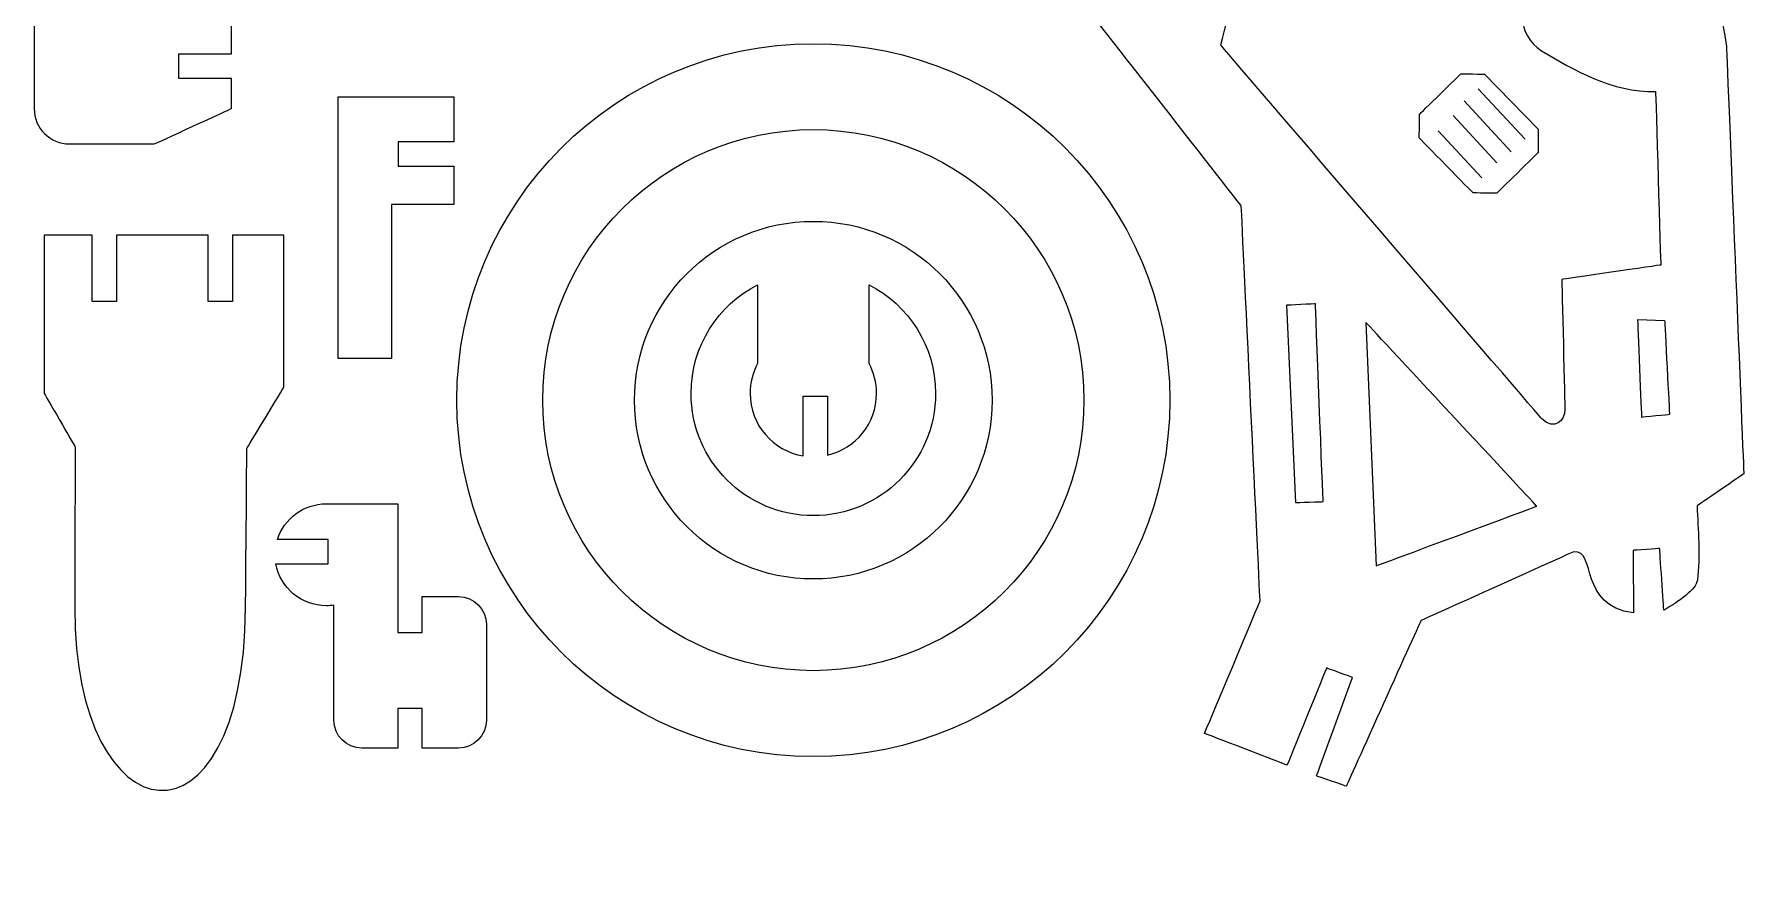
# Model space of a CAD drawing. Header units: millimetres. Extents: x -106 to 106, y -146 to 137.
# Drawn here: x -104.2 to 106.2, y -145.6 to -43.7 of the extents above; entities that cross this region are included whole.
import ezdxf

# ---------------------------------------------------------------- set-up
doc = ezdxf.new("R2010")
doc.units = ezdxf.units.MM
doc.header["$MEASUREMENT"] = 0
doc.layers.add('Capa 1', color=7, linetype='Continuous')

msp = doc.modelspace()

# ---------------------------------------------------------------- linework, layer by layer
at = {"layer": 'Capa 1', "color": 250, "lineweight": 9}
for points, knots in [([(104.064908, -44.92378), (103.288232, -39.03558), (100.812474, -34.44951), (91.93616, -31.879352), (91.93616, -31.879352), (91.93616, -31.879352), (53.499666, -19.563456), (53.499666, -19.563456), (53.499666, -19.563456), (53.499666, -19.563456), (43.698822, 10.216676), (43.698822, 10.216676), (43.698822, 10.216676), (43.698822, 10.216676), (27.205136, 2.536056), (27.205136, 2.536056), (27.205136, 2.536056), (11.141796, -4.273488), (12.975752, -15.0922), (17.75133, -17.483234), (17.75133, -17.483234), (19.6942, -18.254128), (21.997796, -18.058602), (23.80237, -17.748026), (23.80237, -17.748026), (23.80237, -17.748026), (24.970452, -39.953856), (24.970452, -39.953856), (24.970452, -39.953856), (24.970452, -39.953856), (44.366938, -64.772796), (44.366938, -64.772796), (44.366938, -64.772796), (44.366938, -64.772796), (46.695196, -113.41865), (46.695196, -113.41865), (46.695196, -113.41865), (46.695196, -113.41865), (39.860754, -129.712562), (39.860754, -129.712562), (39.860754, -129.712562), (39.860754, -129.712562), (50.023268, -133.639366), (50.023268, -133.639366), (50.023268, -133.639366), (50.023268, -133.639366), (54.869646, -121.66213), (54.869646, -121.66213), (54.869646, -121.66213), (54.869646, -121.66213), (58.064496, -122.832808), (58.064496, -122.832808), (58.064496, -122.832808), (58.064496, -122.832808), (53.637844, -134.95896), (53.637844, -134.95896), (53.637844, -134.95896), (53.637844, -134.95896), (57.296552, -136.212356), (57.296552, -136.212356), (57.296552, -136.212356), (57.296552, -136.212356), (66.488752, -115.827266), (66.488752, -115.827266), (66.488752, -115.827266), (66.488752, -115.827266), (85.300784, -107.355574), (85.300784, -107.355574), (85.300784, -107.355574), (88.214794, -107.193678), (85.78364, -114.024698), (92.651004, -114.882676), (92.651004, -114.882676), (92.651004, -114.882676), (92.586458, -107.194504), (92.586458, -107.194504), (92.586458, -107.194504), (92.586458, -107.194504), (95.858834, -106.968062), (95.858834, -106.968062), (95.858834, -106.968062), (95.858834, -106.968062), (96.373786, -114.555108), (96.373786, -114.555108), (96.373786, -114.555108), (98.380612, -113.398236), (100.277108, -112.041118), (100.509922, -110.85274), (100.509922, -110.85274), (100.877964, -107.924216), (100.585206, -104.628122), (100.464846, -101.724142), (100.464846, -101.724142), (100.464846, -101.724142), (106.217464, -97.7807), (106.217464, -97.7807), (106.217464, -97.7807), (106.217464, -97.7807), (104.064908, -44.92378), (104.064908, -44.92378)], [0, 0, 0, 0, 0.0384615385, 0.0384615385, 0.0384615385, 0.0384615485, 0.0769230769, 0.0769230769, 0.0769230769, 0.0769230869, 0.1153846154, 0.1153846154, 0.1153846154, 0.1153846254, 0.1538461538, 0.1538461538, 0.1538461538, 0.1538461638, 0.1923076923, 0.1923076923, 0.1923076923, 0.1923077023, 0.2307692308, 0.2307692308, 0.2307692308, 0.2307692408, 0.2692307692, 0.2692307692, 0.2692307692, 0.2692307792, 0.3076923077, 0.3076923077, 0.3076923077, 0.3076923177, 0.3461538462, 0.3461538462, 0.3461538462, 0.3461538562, 0.3846153846, 0.3846153846, 0.3846153846, 0.3846153946, 0.4230769231, 0.4230769231, 0.4230769231, 0.4230769331, 0.4615384615, 0.4615384615, 0.4615384615, 0.4615384715, 0.5, 0.5, 0.5, 0.50000001, 0.5384615385, 0.5384615385, 0.5384615385, 0.5384615485, 0.5769230769, 0.5769230769, 0.5769230769, 0.5769230869, 0.6153846154, 0.6153846154, 0.6153846154, 0.6153846254, 0.6538461538, 0.6538461538, 0.6538461538, 0.6538461638, 0.6923076923, 0.6923076923, 0.6923076923, 0.6923077023, 0.7307692308, 0.7307692308, 0.7307692308, 0.7307692408, 0.7692307692, 0.7692307692, 0.7692307692, 0.7692307792, 0.8076923077, 0.8076923077, 0.8076923077, 0.8076923177, 0.8461538462, 0.8461538462, 0.8461538462, 0.8461538562, 0.8846153846, 0.8846153846, 0.8846153846, 0.8846153946, 0.9230769231, 0.9230769231, 0.9230769231, 0.9230769331, 1, 1, 1, 1]), ([(95.352614, -50.725014), (89.997302, -50.835816), (85.318248, -48.070958), (81.338226, -45.713082), (81.338226, -45.713082), (78.247452, -43.771982), (78.132874, -39.04561), (81.442656, -40.140414), (81.442656, -40.140414), (81.442656, -40.140414), (87.278936, -42.235504), (87.278936, -42.235504), (87.278936, -42.235504), (87.278936, -42.235504), (88.02151, -38.653496), (88.02151, -38.653496), (88.02151, -38.653496), (88.02151, -38.653496), (47.016156, -25.351238), (47.016156, -25.351238), (47.016156, -25.351238), (47.016156, -25.351238), (41.852122, -45.01877), (41.852122, -45.01877), (41.852122, -45.01877), (41.852122, -45.01877), (81.35038, -90.996998), (81.35038, -90.996998), (81.35038, -90.996998), (82.917184, -92.509758), (84.239256, -91.221434), (84.20716, -89.81865), (84.20716, -89.81865), (84.20716, -89.81865), (83.816816, -73.844754), (83.816816, -73.844754), (83.816816, -73.844754), (83.816816, -73.844754), (96.004092, -72.075226), (96.004092, -72.075226), (96.004092, -72.075226), (96.004092, -72.075226), (95.352614, -50.725014), (95.352614, -50.725014)], [0, 0, 0, 0, 0.0833333333, 0.0833333333, 0.0833333333, 0.0833333433, 0.1666666667, 0.1666666667, 0.1666666667, 0.1666666767, 0.25, 0.25, 0.25, 0.25000001, 0.3333333333, 0.3333333333, 0.3333333333, 0.3333333433, 0.4166666667, 0.4166666667, 0.4166666667, 0.4166666767, 0.5, 0.5, 0.5, 0.50000001, 0.5833333333, 0.5833333333, 0.5833333333, 0.5833333433, 0.6666666667, 0.6666666667, 0.6666666667, 0.6666666767, 0.75, 0.75, 0.75, 0.75000001, 0.8333333333, 0.8333333333, 0.8333333333, 0.8333333433, 1, 1, 1, 1]), ([(-104.167686, -52.82152), (-104.167686, -52.82152), (-104.167686, -42.267246), (-104.167686, -42.267246), (-104.167686, -42.267246), (-104.167686, -39.871374), (-102.20747, -37.911276), (-99.811716, -37.911276), (-99.811716, -37.911276), (-99.811716, -37.911276), (-89.855584, -37.911158), (-89.855584, -37.911158), (-89.855584, -37.911158), (-89.855584, -37.911158), (-79.899098, -42.267246), (-79.899098, -42.267246), (-79.899098, -42.267246), (-79.899098, -42.267246), (-79.899098, -46.09434), (-79.899098, -46.09434), (-79.899098, -46.09434), (-79.899098, -46.09434), (-86.381782, -46.09434), (-86.381782, -46.09434), (-86.381782, -46.09434), (-86.381782, -46.09434), (-86.381782, -49.098266), (-86.381782, -49.098266), (-86.381782, -49.098266), (-86.381782, -49.098266), (-79.899098, -49.098266), (-79.899098, -49.098266), (-79.899098, -49.098266), (-79.899098, -49.098266), (-79.899098, -52.82152), (-79.899098, -52.82152), (-79.899098, -52.82152), (-79.899098, -52.82152), (-89.389012, -57.177372), (-89.389012, -57.177372), (-89.389012, -57.177372), (-89.389012, -57.177372), (-99.811716, -57.177372), (-99.811716, -57.177372), (-99.811716, -57.177372), (-102.20747, -57.177372), (-104.167686, -55.217156), (-104.167686, -52.82152)], [0, 0, 0, 0, 0.0769230769, 0.0769230769, 0.0769230769, 0.0769230869, 0.1538461538, 0.1538461538, 0.1538461538, 0.1538461638, 0.2307692308, 0.2307692308, 0.2307692308, 0.2307692408, 0.3076923077, 0.3076923077, 0.3076923077, 0.3076923177, 0.3846153846, 0.3846153846, 0.3846153846, 0.3846153946, 0.4615384615, 0.4615384615, 0.4615384615, 0.4615384715, 0.5384615385, 0.5384615385, 0.5384615385, 0.5384615485, 0.6153846154, 0.6153846154, 0.6153846154, 0.6153846254, 0.6923076923, 0.6923076923, 0.6923076923, 0.6923077023, 0.7692307692, 0.7692307692, 0.7692307692, 0.7692307792, 0.8461538462, 0.8461538462, 0.8461538462, 0.8461538562, 1, 1, 1, 1]), ([(-8.288084, -132.573236), (15.939676, -132.573236), (35.580068, -112.932844), (35.580068, -88.705084), (35.580068, -88.705084), (35.580068, -64.477324), (15.939676, -44.836814), (-8.288084, -44.836814), (-8.288084, -44.836814), (-32.515844, -44.836814), (-52.156236, -64.477324), (-52.156236, -88.705084), (-52.156236, -88.705084), (-52.156236, -112.932844), (-32.515844, -132.573236), (-8.288084, -132.573236)], [0, 0, 0, 0, 0.2, 0.2, 0.2, 0.20000001, 0.4, 0.4, 0.4, 0.40000001, 0.6, 0.6, 0.6, 0.60000001, 1, 1, 1, 1]), ([(80.929946, -55.346602), (80.929946, -55.346602), (74.319468, -48.578712), (74.319468, -48.578712), (74.319468, -48.578712), (74.319468, -48.578712), (71.40003, -48.544256), (71.40003, -48.544256), (71.40003, -48.544256), (71.40003, -48.544256), (66.313168, -53.512528), (66.313168, -53.512528), (66.313168, -53.512528), (66.313168, -53.512528), (66.278476, -56.431848), (66.278476, -56.431848), (66.278476, -56.431848), (66.278476, -56.431848), (72.889426, -63.200092), (72.889426, -63.200092), (72.889426, -63.200092), (72.889426, -63.200092), (75.808746, -63.234666), (75.808746, -63.234666), (75.808746, -63.234666), (75.808746, -63.234666), (80.895372, -58.265922), (80.895372, -58.265922), (80.895372, -58.265922), (80.895372, -58.265922), (80.929946, -55.346602), (80.929946, -55.346602)], [0, 0, 0, 0, 0.1111111111, 0.1111111111, 0.1111111111, 0.1111111211, 0.2222222222, 0.2222222222, 0.2222222222, 0.2222222322, 0.3333333333, 0.3333333333, 0.3333333333, 0.3333333433, 0.4444444444, 0.4444444444, 0.4444444444, 0.4444444544, 0.5555555556, 0.5555555556, 0.5555555556, 0.5555555656, 0.6666666667, 0.6666666667, 0.6666666667, 0.6666666767, 0.7777777778, 0.7777777778, 0.7777777778, 0.7777777878, 1, 1, 1, 1]), ([(-66.75142, -51.381094), (-66.75142, -51.381094), (-66.75142, -83.594386), (-66.75142, -83.594386), (-66.75142, -83.594386), (-66.75142, -83.594386), (-60.217406, -83.594386), (-60.217406, -83.594386), (-60.217406, -83.594386), (-60.217406, -83.594386), (-60.217406, -64.639574), (-60.217406, -64.639574), (-60.217406, -64.639574), (-60.217406, -64.639574), (-52.543394, -64.639574), (-52.543394, -64.639574), (-52.543394, -64.639574), (-52.543394, -64.639574), (-52.543394, -59.926536), (-52.543394, -59.926536), (-52.543394, -59.926536), (-52.543394, -59.926536), (-59.38822, -59.926536), (-59.38822, -59.926536), (-59.38822, -59.926536), (-59.38822, -59.926536), (-59.38822, -56.92261), (-59.38822, -56.92261), (-59.38822, -56.92261), (-59.38822, -56.92261), (-52.543394, -56.92261), (-52.543394, -56.92261), (-52.543394, -56.92261), (-52.543394, -56.92261), (-52.543394, -51.381094), (-52.543394, -51.381094), (-52.543394, -51.381094), (-52.543394, -51.381094), (-66.75142, -51.381094), (-66.75142, -51.381094)], [0, 0, 0, 0, 0.0909090909, 0.0909090909, 0.0909090909, 0.0909091009, 0.1818181818, 0.1818181818, 0.1818181818, 0.1818181918, 0.2727272727, 0.2727272727, 0.2727272727, 0.2727272827, 0.3636363636, 0.3636363636, 0.3636363636, 0.3636363736, 0.4545454545, 0.4545454545, 0.4545454545, 0.4545454645, 0.5454545455, 0.5454545455, 0.5454545455, 0.5454545555, 0.6363636364, 0.6363636364, 0.6363636364, 0.6363636464, 0.7272727273, 0.7272727273, 0.7272727273, 0.7272727373, 0.8181818182, 0.8181818182, 0.8181818182, 0.8181818282, 1, 1, 1, 1]), ([(-8.288084, -121.998548), (10.099384, -121.998548), (25.00538, -107.092434), (25.00538, -88.705084), (25.00538, -88.705084), (25.00538, -70.317616), (10.099266, -55.411974), (-8.288084, -55.411974), (-8.288084, -55.411974), (-26.675434, -55.411974), (-41.581548, -70.317616), (-41.581548, -88.705084), (-41.581548, -88.705084), (-41.581548, -107.092434), (-26.675552, -121.998548), (-8.288084, -121.998548)], [0, 0, 0, 0, 0.2, 0.2, 0.2, 0.20000001, 0.4, 0.4, 0.4, 0.40000001, 0.6, 0.6, 0.6, 0.60000001, 1, 1, 1, 1]), ([(-8.288084, -110.71409), (3.867332, -110.71409), (13.720568, -100.860382), (13.720568, -88.705438), (13.720568, -88.705438), (13.720568, -76.55014), (3.867214, -66.696432), (-8.288084, -66.696432), (-8.288084, -66.696432), (-20.443382, -66.696432), (-30.296736, -76.55014), (-30.296736, -88.705438), (-30.296736, -88.705438), (-30.296736, -100.860382), (-20.443382, -110.71409), (-8.288084, -110.71409)], [0, 0, 0, 0, 0.2, 0.2, 0.2, 0.20000001, 0.4, 0.4, 0.4, 0.40000001, 0.6, 0.6, 0.6, 0.60000001, 1, 1, 1, 1]), ([(-102.960074, -68.401886), (-102.960074, -68.401886), (-97.050988, -68.401886), (-97.050988, -68.401886), (-97.050988, -68.401886), (-97.050988, -68.401886), (-97.050988, -76.571734), (-97.050988, -76.571734), (-97.050988, -76.571734), (-97.050988, -76.571734), (-94.047534, -76.571734), (-94.047534, -76.571734), (-94.047534, -76.571734), (-94.047534, -76.571734), (-94.047534, -68.401886), (-94.047534, -68.401886), (-94.047534, -68.401886), (-94.047534, -68.401886), (-82.775112, -68.401886), (-82.775112, -68.401886), (-82.775112, -68.401886), (-82.775112, -68.401886), (-82.775112, -76.571734), (-82.775112, -76.571734), (-82.775112, -76.571734), (-82.775112, -76.571734), (-79.771304, -76.571734), (-79.771304, -76.571734), (-79.771304, -76.571734), (-79.771304, -76.571734), (-79.771304, -68.401886), (-79.771304, -68.401886), (-79.771304, -68.401886), (-79.771304, -68.401886), (-73.440132, -68.401886), (-73.440132, -68.401886), (-73.440132, -68.401886), (-73.440132, -68.401886), (-73.440132, -87.121878), (-73.440132, -87.121878), (-73.440132, -87.121878), (-73.440132, -87.121878), (-77.997528, -94.641192), (-77.997528, -94.641192), (-77.997528, -94.641192), (-77.997528, -94.641192), (-78.152816, -114.242408), (-78.152816, -114.242408), (-78.152816, -114.242408), (-78.401324, -145.64563), (-99.255582, -142.776224), (-99.179826, -114.242408), (-99.179826, -114.242408), (-99.179826, -114.242408), (-99.127788, -94.433512), (-99.127788, -94.433512), (-99.127788, -94.433512), (-99.127788, -94.433512), (-102.960074, -87.847932), (-102.960074, -87.847932), (-102.960074, -87.847932), (-102.960074, -87.847932), (-102.960074, -68.401886), (-102.960074, -68.401886)], [0, 0, 0, 0, 0.0588235294, 0.0588235294, 0.0588235294, 0.0588235394, 0.1176470588, 0.1176470588, 0.1176470588, 0.1176470688, 0.1764705882, 0.1764705882, 0.1764705882, 0.1764705982, 0.2352941176, 0.2352941176, 0.2352941176, 0.2352941276, 0.2941176471, 0.2941176471, 0.2941176471, 0.2941176571, 0.3529411765, 0.3529411765, 0.3529411765, 0.3529411865, 0.4117647059, 0.4117647059, 0.4117647059, 0.4117647159, 0.4705882353, 0.4705882353, 0.4705882353, 0.4705882453, 0.5294117647, 0.5294117647, 0.5294117647, 0.5294117747, 0.5882352941, 0.5882352941, 0.5882352941, 0.5882353041, 0.6470588235, 0.6470588235, 0.6470588235, 0.6470588335, 0.7058823529, 0.7058823529, 0.7058823529, 0.7058823629, 0.7647058824, 0.7647058824, 0.7647058824, 0.7647058924, 0.8235294118, 0.8235294118, 0.8235294118, 0.8235294218, 0.8823529412, 0.8823529412, 0.8823529412, 0.8823529512, 1, 1, 1, 1]), ([(-8.289264, -102.919246), (0.017582, -102.919246), (6.752432, -96.184278), (6.752432, -87.877432), (6.752432, -87.877432), (6.752432, -82.043748), (3.427192, -76.986032), (-1.429924, -74.492102), (-1.429924, -74.492102), (-1.429924, -74.492102), (-1.429924, -84.203384), (-1.429924, -84.203384), (-1.429924, -84.203384), (-0.842048, -85.297834), (-0.5074, -86.549106), (-0.5074, -87.878376), (-0.5074, -87.878376), (-0.5074, -91.57272), (-3.084166, -94.667034), (-6.537672, -95.462118), (-6.537672, -95.462118), (-6.537672, -95.462118), (-6.537554, -88.231668), (-6.537554, -88.231668), (-6.537554, -88.231668), (-6.537554, -88.231668), (-9.54148, -88.231668), (-9.54148, -88.231668), (-9.54148, -88.231668), (-9.54148, -88.231668), (-9.54148, -95.558996), (-9.54148, -95.558996), (-9.54148, -95.558996), (-13.24137, -94.959202), (-16.068296, -91.748422), (-16.068296, -87.878376), (-16.068296, -87.878376), (-16.068296, -86.548752), (-15.734474, -85.297008), (-15.146244, -84.201732), (-15.146244, -84.201732), (-15.146244, -84.201732), (-15.146244, -74.49163), (-15.146244, -74.49163), (-15.146244, -74.49163), (-20.003006, -76.985088), (-23.328246, -82.043394), (-23.328246, -87.877432), (-23.328246, -87.877432), (-23.328246, -96.184278), (-16.593632, -102.919246), (-8.289264, -102.919246)], [0, 0, 0, 0, 0.0714285714, 0.0714285714, 0.0714285714, 0.0714285814, 0.1428571429, 0.1428571429, 0.1428571429, 0.1428571529, 0.2142857143, 0.2142857143, 0.2142857143, 0.2142857243, 0.2857142857, 0.2857142857, 0.2857142857, 0.2857142957, 0.3571428571, 0.3571428571, 0.3571428571, 0.3571428671, 0.4285714286, 0.4285714286, 0.4285714286, 0.4285714386, 0.5, 0.5, 0.5, 0.50000001, 0.5714285714, 0.5714285714, 0.5714285714, 0.5714285814, 0.6428571429, 0.6428571429, 0.6428571429, 0.6428571529, 0.7142857143, 0.7142857143, 0.7142857143, 0.7142857243, 0.7857142857, 0.7857142857, 0.7857142857, 0.7857142957, 0.8571428571, 0.8571428571, 0.8571428571, 0.8571428671, 1, 1, 1, 1]), ([(51.056476, -101.318222), (51.056476, -101.318222), (49.94586, -77.020134), (49.94586, -77.020134), (49.94586, -77.020134), (49.94586, -77.020134), (53.492586, -76.857766), (53.492586, -76.857766), (53.492586, -76.857766), (53.492586, -76.857766), (54.448386, -101.196682), (54.448386, -101.196682), (54.448386, -101.196682), (54.448386, -101.196682), (51.056476, -101.318222), (51.056476, -101.318222)], [0, 0, 0, 0, 0.2, 0.2, 0.2, 0.20000001, 0.4, 0.4, 0.4, 0.40000001, 0.6, 0.6, 0.6, 0.60000001, 1, 1, 1, 1]), ([(60.973078, -109.096074), (60.973078, -109.096074), (59.703044, -79.137762), (59.703044, -79.137762), (59.703044, -79.137762), (59.703044, -79.137762), (80.738314, -101.757064), (80.738314, -101.757064), (80.738314, -101.757064), (80.738314, -101.757064), (60.973078, -109.096074), (60.973078, -109.096074)], [0, 0, 0, 0, 0.25, 0.25, 0.25, 0.25000001, 0.5, 0.5, 0.5, 0.50000001, 1, 1, 1, 1]), ([(96.476564, -78.921232), (96.476564, -78.921232), (93.180116, -78.779396), (93.180116, -78.779396), (93.180116, -78.779396), (93.180116, -78.779396), (93.67253, -90.826016), (93.67253, -90.826016), (93.67253, -90.826016), (93.67253, -90.826016), (97.07388, -90.482518), (97.07388, -90.482518), (97.07388, -90.482518), (97.07388, -90.482518), (96.476564, -78.921232), (96.476564, -78.921232)], [0, 0, 0, 0, 0.2, 0.2, 0.2, 0.20000001, 0.4, 0.4, 0.4, 0.40000001, 0.6, 0.6, 0.6, 0.60000001, 1, 1, 1, 1]), ([(-68.210018, -114.011836), (-67.89661, -114.011836), (-67.589338, -113.990124), (-67.288438, -113.946464), (-67.288438, -113.946464), (-67.288438, -113.946464), (-67.28832, -128.101154), (-67.28832, -128.101154), (-67.28832, -128.101154), (-67.28832, -129.983608), (-65.748184, -131.523744), (-63.86573, -131.523744), (-63.86573, -131.523744), (-63.86573, -131.523744), (-59.430228, -131.523862), (-59.430228, -131.523862), (-59.430228, -131.523862), (-59.430228, -131.523862), (-59.430228, -126.660492), (-59.430228, -126.660492), (-59.430228, -126.660492), (-59.430228, -126.660492), (-56.425594, -126.660492), (-56.425594, -126.660492), (-56.425594, -126.660492), (-56.425594, -126.660492), (-56.425594, -131.523862), (-56.425594, -131.523862), (-56.425594, -131.523862), (-56.425594, -131.523862), (-51.938998, -131.523862), (-51.938998, -131.523862), (-51.938998, -131.523862), (-50.056544, -131.523744), (-48.516762, -129.983136), (-48.516762, -128.101154), (-48.516762, -128.101154), (-48.516762, -128.101154), (-48.516762, -116.307172), (-48.516762, -116.307172), (-48.516762, -116.307172), (-48.516762, -114.424718), (-50.057016, -112.884582), (-51.938998, -112.884582), (-51.938998, -112.884582), (-51.938998, -112.884582), (-56.425594, -112.884464), (-56.425594, -112.884464), (-56.425594, -112.884464), (-56.425594, -112.884464), (-56.425594, -117.280908), (-56.425594, -117.280908), (-56.425594, -117.280908), (-56.425594, -117.280908), (-59.430228, -117.280908), (-59.430228, -117.280908), (-59.430228, -117.280908), (-59.430228, -117.280908), (-59.430228, -101.462772), (-59.430228, -101.462772), (-59.430228, -101.462772), (-59.430228, -101.462772), (-68.210018, -101.462772), (-68.210018, -101.462772), (-68.210018, -101.462772), (-71.03482, -101.462772), (-73.426444, -103.305578), (-74.235216, -105.845764), (-74.235216, -105.845764), (-74.235216, -105.845764), (-68.005642, -105.845764), (-68.005642, -105.845764), (-68.005642, -105.845764), (-68.005642, -105.845764), (-68.005642, -108.850398), (-68.005642, -108.850398), (-68.005642, -108.850398), (-68.005642, -108.850398), (-74.428736, -108.850398), (-74.428736, -108.850398), (-74.428736, -108.850398), (-73.899742, -111.785176), (-71.31625, -114.011836), (-68.210018, -114.011836)], [0, 0, 0, 0, 0.0454545455, 0.0454545455, 0.0454545455, 0.0454545555, 0.0909090909, 0.0909090909, 0.0909090909, 0.0909091009, 0.1363636364, 0.1363636364, 0.1363636364, 0.1363636464, 0.1818181818, 0.1818181818, 0.1818181818, 0.1818181918, 0.2272727273, 0.2272727273, 0.2272727273, 0.2272727373, 0.2727272727, 0.2727272727, 0.2727272727, 0.2727272827, 0.3181818182, 0.3181818182, 0.3181818182, 0.3181818282, 0.3636363636, 0.3636363636, 0.3636363636, 0.3636363736, 0.4090909091, 0.4090909091, 0.4090909091, 0.4090909191, 0.4545454545, 0.4545454545, 0.4545454545, 0.4545454645, 0.5, 0.5, 0.5, 0.50000001, 0.5454545455, 0.5454545455, 0.5454545455, 0.5454545555, 0.5909090909, 0.5909090909, 0.5909090909, 0.5909091009, 0.6363636364, 0.6363636364, 0.6363636364, 0.6363636464, 0.6818181818, 0.6818181818, 0.6818181818, 0.6818181918, 0.7272727273, 0.7272727273, 0.7272727273, 0.7272727373, 0.7727272727, 0.7727272727, 0.7727272727, 0.7727272827, 0.8181818182, 0.8181818182, 0.8181818182, 0.8181818282, 0.8636363636, 0.8636363636, 0.8636363636, 0.8636363736, 0.9090909091, 0.9090909091, 0.9090909091, 0.9090909191, 1, 1, 1, 1])]:
    msp.add_open_spline(points, degree=3, knots=knots, dxfattribs=at)
for points in [[(79.292224, -56.594216), (79.292224, -56.594216), (73.54586, -50.387888), (73.54586, -50.387888)], [(77.60624, -58.15394), (77.60624, -58.15394), (71.806304, -51.864422), (71.806304, -51.864422)], [(75.83093, -59.50268), (75.83093, -59.50268), (70.457564, -53.662742), (70.457564, -53.662742)], [(73.962636, -61.347728), (73.962636, -61.347728), (68.625614, -55.563486), (68.625614, -55.563486)]]:
    msp.add_open_spline(points, degree=3, dxfattribs=at)

doc.saveas('drawing.dxf')
